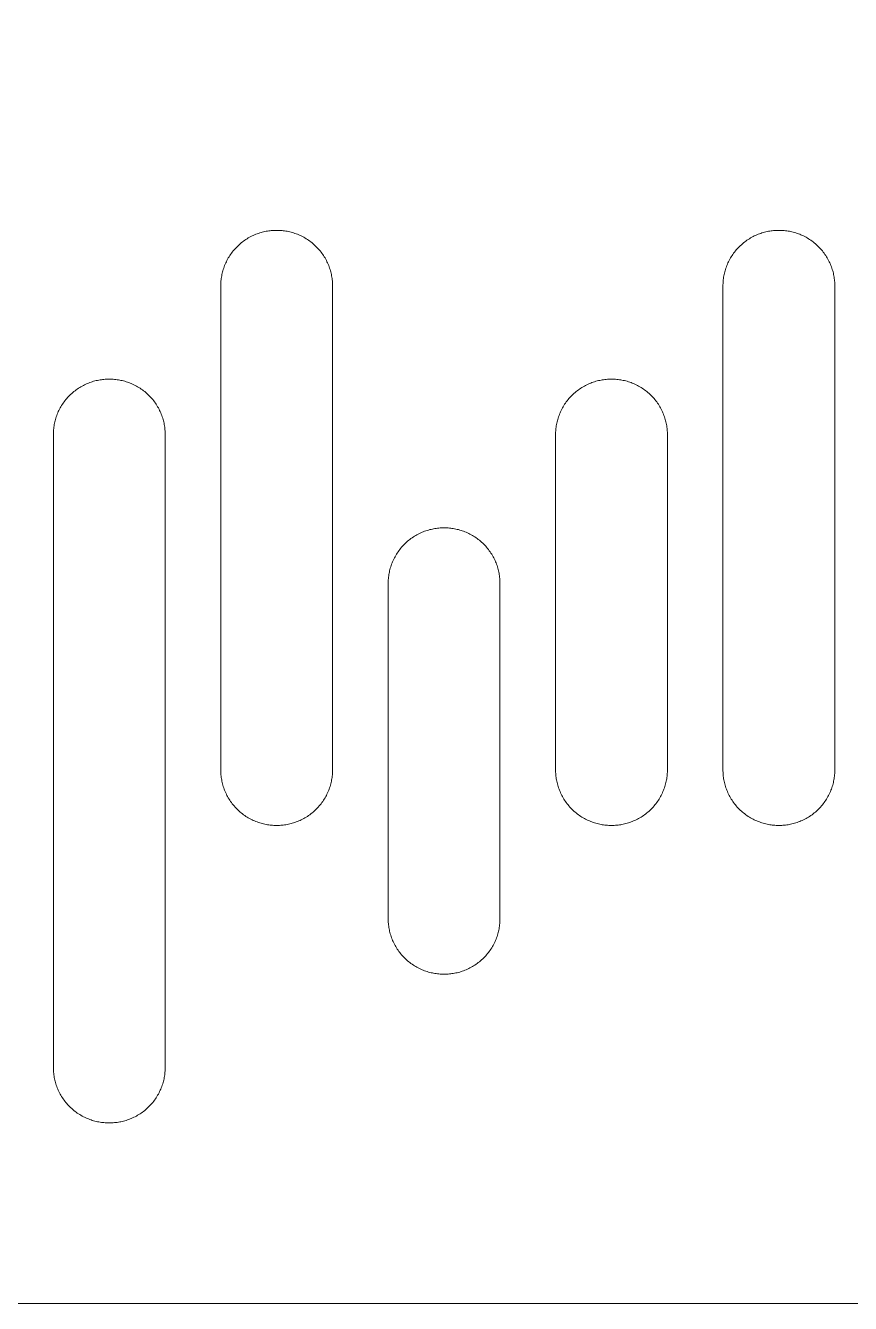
# Model space of a CAD drawing. Header units: metres. Extents: x -2538 to 7610, y -1082 to -498.
# Drawn here: x -764.2 to -615.8, y -1081.9 to -851.8 of the extents above; entities that cross this region are included whole.
import ezdxf

# ---------------------------------------------------------------- set-up
doc = ezdxf.new("R2010")
doc.units = ezdxf.units.M
doc.linetypes.add('AUSGEZOGEN', pattern=[0])
doc.layers.add('Standard', color=7, linetype='AUSGEZOGEN', lineweight=25)

msp = doc.modelspace()

# ---------------------------------------------------------------- linework, layer by layer
at = {"layer": 'Standard', "color": 7, "linetype": 'AUSGEZOGEN', "lineweight": 13}
for points in [[(-1045.21, -1081.87), (-483.21, -1081.87), (-483.21, -519.87), (-1045.21, -519.87), (-1045.21, -1081.87)], [(-708.96, -985.82), (-708.96, -898.71), (-708.97, -898.48), (-708.97, -898.26), (-708.99, -898.04), (-709, -897.81), (-709.03, -897.58), (-709.06, -897.35), (-709.09, -897.12), (-709.13, -896.89), (-709.18, -896.65), (-709.23, -896.42), (-709.28, -896.19), (-709.35, -895.96), (-709.42, -895.72), (-709.49, -895.49), (-709.58, -895.26), (-709.66, -895.03), (-709.76, -894.8), (-709.86, -894.57), (-709.97, -894.34), (-710.08, -894.11), (-710.2, -893.89), (-710.32, -893.67), (-710.46, -893.45), (-710.59, -893.23), (-710.74, -893.02), (-710.88, -892.81), (-711.04, -892.61), (-711.2, -892.4), (-711.36, -892.21), (-711.54, -892.01), (-711.71, -891.82), (-711.89, -891.64), (-712.08, -891.46), (-712.27, -891.28), (-712.46, -891.11), (-712.66, -890.94), (-712.86, -890.78), (-713.07, -890.63), (-713.28, -890.48), (-713.49, -890.34), (-713.71, -890.2), (-713.93, -890.07), (-714.15, -889.94), (-714.37, -889.82), (-714.6, -889.71), (-714.82, -889.6), (-715.05, -889.5), (-715.28, -889.41), (-715.51, -889.32), (-715.75, -889.24), (-715.98, -889.16), (-716.21, -889.09), (-716.44, -889.03), (-716.68, -888.97), (-716.91, -888.92), (-717.14, -888.87), (-717.37, -888.83), (-717.61, -888.8), (-717.84, -888.77), (-718.06, -888.75), (-718.29, -888.73), (-718.52, -888.72), (-718.74, -888.71), (-718.96, -888.71), (-719.09, -888.71), (-719.31, -888.71), (-719.53, -888.72), (-719.76, -888.73), (-719.99, -888.75), (-720.21, -888.77), (-720.44, -888.8), (-720.68, -888.83), (-720.91, -888.87), (-721.14, -888.92), (-721.37, -888.97), (-721.61, -889.03), (-721.84, -889.09), (-722.07, -889.16), (-722.31, -889.24), (-722.54, -889.32), (-722.77, -889.41), (-723, -889.5), (-723.23, -889.6), (-723.46, -889.71), (-723.68, -889.82), (-723.9, -889.94), (-724.13, -890.07), (-724.34, -890.2), (-724.56, -890.34), (-724.77, -890.48), (-724.98, -890.63), (-725.19, -890.78), (-725.39, -890.94), (-725.59, -891.11), (-725.78, -891.28), (-725.97, -891.46), (-726.16, -891.64), (-726.34, -891.82), (-726.52, -892.01), (-726.69, -892.21), (-726.85, -892.4), (-727.01, -892.61), (-727.17, -892.81), (-727.31, -893.02), (-727.46, -893.23), (-727.59, -893.45), (-727.73, -893.67), (-727.85, -893.89), (-727.97, -894.11), (-728.08, -894.34), (-728.19, -894.57), (-728.29, -894.8), (-728.39, -895.03), (-728.47, -895.26), (-728.56, -895.49), (-728.63, -895.72), (-728.7, -895.96), (-728.77, -896.19), (-728.82, -896.42), (-728.87, -896.65), (-728.92, -896.89), (-728.96, -897.12), (-729, -897.35), (-729.02, -897.58), (-729.05, -897.81), (-729.07, -898.04), (-729.08, -898.26), (-729.09, -898.48), (-729.09, -898.71), (-729.09, -985.82), (-729.09, -986.04), (-729.08, -986.26), (-729.07, -986.49), (-729.05, -986.72), (-729.02, -986.94), (-729, -987.17), (-728.96, -987.41), (-728.92, -987.64), (-728.87, -987.87), (-728.82, -988.1), (-728.77, -988.34), (-728.7, -988.57), (-728.63, -988.8), (-728.56, -989.04), (-728.47, -989.27), (-728.39, -989.5), (-728.29, -989.73), (-728.19, -989.96), (-728.08, -990.19), (-727.97, -990.41), (-727.85, -990.63), (-727.73, -990.86), (-727.59, -991.07), (-727.46, -991.29), (-727.31, -991.5), (-727.17, -991.71), (-727.01, -991.92), (-726.85, -992.12), (-726.69, -992.32), (-726.52, -992.51), (-726.34, -992.7), (-726.16, -992.89), (-725.97, -993.07), (-725.78, -993.25), (-725.59, -993.42), (-725.39, -993.58), (-725.19, -993.74), (-724.98, -993.9), (-724.77, -994.04), (-724.56, -994.19), (-724.34, -994.33), (-724.13, -994.46), (-723.9, -994.58), (-723.68, -994.7), (-723.46, -994.81), (-723.23, -994.92), (-723, -995.02), (-722.77, -995.12), (-722.54, -995.2), (-722.31, -995.29), (-722.07, -995.36), (-721.84, -995.43), (-721.61, -995.5), (-721.37, -995.55), (-721.14, -995.61), (-720.91, -995.65), (-720.68, -995.69), (-720.44, -995.73), (-720.21, -995.75), (-719.99, -995.78), (-719.76, -995.8), (-719.53, -995.81), (-719.31, -995.82), (-719.09, -995.82), (-718.96, -995.82), (-718.74, -995.82), (-718.52, -995.81), (-718.29, -995.8), (-718.06, -995.78), (-717.84, -995.75), (-717.61, -995.73), (-717.37, -995.69), (-717.14, -995.65), (-716.91, -995.61), (-716.68, -995.55), (-716.44, -995.5), (-716.21, -995.43), (-715.98, -995.36), (-715.75, -995.29), (-715.51, -995.2), (-715.28, -995.12), (-715.05, -995.02), (-714.82, -994.92), (-714.6, -994.81), (-714.37, -994.7), (-714.15, -994.58), (-713.93, -994.46), (-713.71, -994.33), (-713.49, -994.19), (-713.28, -994.04), (-713.07, -993.9), (-712.86, -993.74), (-712.66, -993.58), (-712.46, -993.42), (-712.27, -993.25), (-712.08, -993.07), (-711.89, -992.89), (-711.71, -992.7), (-711.54, -992.51), (-711.36, -992.32), (-711.2, -992.12), (-711.04, -991.92), (-710.88, -991.71), (-710.74, -991.5), (-710.59, -991.29), (-710.46, -991.07), (-710.32, -990.86), (-710.2, -990.63), (-710.08, -990.41), (-709.97, -990.19), (-709.86, -989.96), (-709.76, -989.73), (-709.66, -989.5), (-709.58, -989.27), (-709.49, -989.04), (-709.42, -988.8), (-709.35, -988.57), (-709.28, -988.34), (-709.23, -988.1), (-709.18, -987.87), (-709.13, -987.64), (-709.09, -987.41), (-709.06, -987.17), (-709.03, -986.94), (-709, -986.72), (-708.99, -986.49), (-708.97, -986.26), (-708.97, -986.04), (-708.96, -985.82)], [(-618.59, -985.82), (-618.59, -898.71), (-618.59, -898.48), (-618.6, -898.26), (-618.61, -898.04), (-618.63, -897.81), (-618.65, -897.58), (-618.68, -897.35), (-618.71, -897.12), (-618.75, -896.89), (-618.8, -896.65), (-618.85, -896.42), (-618.91, -896.19), (-618.97, -895.96), (-619.04, -895.72), (-619.12, -895.49), (-619.2, -895.26), (-619.29, -895.03), (-619.38, -894.8), (-619.48, -894.57), (-619.59, -894.34), (-619.7, -894.11), (-619.82, -893.89), (-619.95, -893.67), (-620.08, -893.45), (-620.22, -893.23), (-620.36, -893.02), (-620.51, -892.81), (-620.66, -892.61), (-620.82, -892.4), (-620.99, -892.21), (-621.16, -892.01), (-621.34, -891.82), (-621.52, -891.64), (-621.7, -891.46), (-621.89, -891.28), (-622.09, -891.11), (-622.28, -890.94), (-622.49, -890.78), (-622.69, -890.63), (-622.9, -890.48), (-623.12, -890.34), (-623.33, -890.2), (-623.55, -890.07), (-623.77, -889.94), (-623.99, -889.82), (-624.22, -889.71), (-624.45, -889.6), (-624.68, -889.5), (-624.91, -889.41), (-625.14, -889.32), (-625.37, -889.24), (-625.6, -889.16), (-625.84, -889.09), (-626.07, -889.03), (-626.3, -888.97), (-626.54, -888.92), (-626.77, -888.87), (-627, -888.83), (-627.23, -888.8), (-627.46, -888.77), (-627.69, -888.75), (-627.92, -888.73), (-628.14, -888.72), (-628.37, -888.71), (-628.59, -888.71), (-628.71, -888.71), (-628.93, -888.71), (-629.16, -888.72), (-629.38, -888.73), (-629.61, -888.75), (-629.84, -888.77), (-630.07, -888.8), (-630.3, -888.83), (-630.53, -888.87), (-630.76, -888.92), (-631, -888.97), (-631.23, -889.03), (-631.46, -889.09), (-631.7, -889.16), (-631.93, -889.24), (-632.16, -889.32), (-632.39, -889.41), (-632.62, -889.5), (-632.85, -889.6), (-633.08, -889.71), (-633.31, -889.82), (-633.53, -889.94), (-633.75, -890.07), (-633.97, -890.2), (-634.18, -890.34), (-634.4, -890.48), (-634.61, -890.63), (-634.81, -890.78), (-635.02, -890.94), (-635.21, -891.11), (-635.41, -891.28), (-635.6, -891.46), (-635.78, -891.64), (-635.96, -891.82), (-636.14, -892.01), (-636.31, -892.21), (-636.48, -892.4), (-636.64, -892.61), (-636.79, -892.81), (-636.94, -893.02), (-637.08, -893.23), (-637.22, -893.45), (-637.35, -893.67), (-637.48, -893.89), (-637.6, -894.11), (-637.71, -894.34), (-637.82, -894.57), (-637.92, -894.8), (-638.01, -895.03), (-638.1, -895.26), (-638.18, -895.49), (-638.26, -895.72), (-638.33, -895.96), (-638.39, -896.19), (-638.45, -896.42), (-638.5, -896.65), (-638.55, -896.89), (-638.59, -897.12), (-638.62, -897.35), (-638.65, -897.58), (-638.67, -897.81), (-638.69, -898.04), (-638.7, -898.26), (-638.71, -898.48), (-638.71, -898.71), (-638.71, -985.82), (-638.71, -986.04), (-638.7, -986.26), (-638.69, -986.49), (-638.67, -986.72), (-638.65, -986.94), (-638.62, -987.17), (-638.59, -987.41), (-638.55, -987.64), (-638.5, -987.87), (-638.45, -988.1), (-638.39, -988.34), (-638.33, -988.57), (-638.26, -988.8), (-638.18, -989.04), (-638.1, -989.27), (-638.01, -989.5), (-637.92, -989.73), (-637.82, -989.96), (-637.71, -990.19), (-637.6, -990.41), (-637.48, -990.63), (-637.35, -990.86), (-637.22, -991.07), (-637.08, -991.29), (-636.94, -991.5), (-636.79, -991.71), (-636.64, -991.92), (-636.48, -992.12), (-636.31, -992.32), (-636.14, -992.51), (-635.96, -992.7), (-635.78, -992.89), (-635.6, -993.07), (-635.41, -993.25), (-635.21, -993.42), (-635.02, -993.58), (-634.81, -993.74), (-634.61, -993.9), (-634.4, -994.04), (-634.18, -994.19), (-633.97, -994.33), (-633.75, -994.46), (-633.53, -994.58), (-633.31, -994.7), (-633.08, -994.81), (-632.85, -994.92), (-632.62, -995.02), (-632.39, -995.12), (-632.16, -995.2), (-631.93, -995.29), (-631.7, -995.36), (-631.46, -995.43), (-631.23, -995.5), (-631, -995.55), (-630.76, -995.61), (-630.53, -995.65), (-630.3, -995.69), (-630.07, -995.73), (-629.84, -995.75), (-629.61, -995.78), (-629.38, -995.8), (-629.16, -995.81), (-628.93, -995.82), (-628.71, -995.82), (-628.59, -995.82), (-628.37, -995.82), (-628.14, -995.81), (-627.92, -995.8), (-627.69, -995.78), (-627.46, -995.75), (-627.23, -995.73), (-627, -995.69), (-626.77, -995.65), (-626.54, -995.61), (-626.3, -995.55), (-626.07, -995.5), (-625.84, -995.43), (-625.6, -995.36), (-625.37, -995.29), (-625.14, -995.2), (-624.91, -995.12), (-624.68, -995.02), (-624.45, -994.92), (-624.22, -994.81), (-623.99, -994.7), (-623.77, -994.58), (-623.55, -994.46), (-623.33, -994.33), (-623.12, -994.19), (-622.9, -994.04), (-622.69, -993.9), (-622.49, -993.74), (-622.28, -993.58), (-622.09, -993.42), (-621.89, -993.25), (-621.7, -993.07), (-621.52, -992.89), (-621.34, -992.7), (-621.16, -992.51), (-620.99, -992.32), (-620.82, -992.12), (-620.66, -991.92), (-620.51, -991.71), (-620.36, -991.5), (-620.22, -991.29), (-620.08, -991.07), (-619.95, -990.86), (-619.82, -990.63), (-619.7, -990.41), (-619.59, -990.19), (-619.48, -989.96), (-619.38, -989.73), (-619.29, -989.5), (-619.2, -989.27), (-619.12, -989.04), (-619.04, -988.8), (-618.97, -988.57), (-618.91, -988.34), (-618.85, -988.1), (-618.8, -987.87), (-618.75, -987.64), (-618.71, -987.41), (-618.68, -987.17), (-618.65, -986.94), (-618.63, -986.72), (-618.61, -986.49), (-618.6, -986.26), (-618.59, -986.04), (-618.59, -985.82)], [(-739.09, -1039.37), (-739.09, -925.48), (-739.09, -925.26), (-739.1, -925.04), (-739.11, -924.81), (-739.13, -924.59), (-739.15, -924.36), (-739.18, -924.13), (-739.21, -923.9), (-739.25, -923.66), (-739.3, -923.43), (-739.35, -923.2), (-739.41, -922.97), (-739.47, -922.73), (-739.54, -922.5), (-739.62, -922.27), (-739.7, -922.03), (-739.79, -921.8), (-739.88, -921.57), (-739.98, -921.34), (-740.09, -921.12), (-740.2, -920.89), (-740.32, -920.67), (-740.45, -920.45), (-740.58, -920.23), (-740.72, -920.01), (-740.86, -919.8), (-741.01, -919.59), (-741.16, -919.38), (-741.32, -919.18), (-741.49, -918.98), (-741.66, -918.79), (-741.84, -918.6), (-742.02, -918.41), (-742.2, -918.23), (-742.39, -918.06), (-742.59, -917.89), (-742.78, -917.72), (-742.99, -917.56), (-743.19, -917.41), (-743.4, -917.26), (-743.62, -917.11), (-743.83, -916.98), (-744.05, -916.85), (-744.27, -916.72), (-744.49, -916.6), (-744.72, -916.49), (-744.95, -916.38), (-745.18, -916.28), (-745.41, -916.19), (-745.64, -916.1), (-745.87, -916.02), (-746.1, -915.94), (-746.34, -915.87), (-746.57, -915.81), (-746.8, -915.75), (-747.04, -915.7), (-747.27, -915.65), (-747.5, -915.61), (-747.73, -915.58), (-747.96, -915.55), (-748.19, -915.52), (-748.42, -915.51), (-748.64, -915.49), (-748.87, -915.49), (-749.09, -915.48), (-749.21, -915.48), (-749.43, -915.49), (-749.66, -915.49), (-749.88, -915.51), (-750.11, -915.52), (-750.34, -915.55), (-750.57, -915.58), (-750.8, -915.61), (-751.03, -915.65), (-751.26, -915.7), (-751.5, -915.75), (-751.73, -915.81), (-751.96, -915.87), (-752.2, -915.94), (-752.43, -916.02), (-752.66, -916.1), (-752.89, -916.19), (-753.12, -916.28), (-753.35, -916.38), (-753.58, -916.49), (-753.81, -916.6), (-754.03, -916.72), (-754.25, -916.85), (-754.47, -916.98), (-754.68, -917.11), (-754.9, -917.26), (-755.11, -917.41), (-755.31, -917.56), (-755.52, -917.72), (-755.71, -917.89), (-755.91, -918.06), (-756.1, -918.23), (-756.28, -918.41), (-756.46, -918.6), (-756.64, -918.79), (-756.81, -918.98), (-756.98, -919.18), (-757.14, -919.38), (-757.29, -919.59), (-757.44, -919.8), (-757.58, -920.01), (-757.72, -920.23), (-757.85, -920.45), (-757.98, -920.67), (-758.1, -920.89), (-758.21, -921.12), (-758.32, -921.34), (-758.42, -921.57), (-758.51, -921.8), (-758.6, -922.03), (-758.68, -922.27), (-758.76, -922.5), (-758.83, -922.73), (-758.89, -922.97), (-758.95, -923.2), (-759, -923.43), (-759.05, -923.66), (-759.09, -923.9), (-759.12, -924.13), (-759.15, -924.36), (-759.17, -924.59), (-759.19, -924.81), (-759.2, -925.04), (-759.21, -925.26), (-759.21, -925.48), (-759.21, -1039.37), (-759.21, -1039.6), (-759.2, -1039.82), (-759.19, -1040.04), (-759.17, -1040.27), (-759.15, -1040.5), (-759.12, -1040.73), (-759.09, -1040.96), (-759.05, -1041.19), (-759, -1041.43), (-758.95, -1041.66), (-758.89, -1041.89), (-758.83, -1042.13), (-758.76, -1042.36), (-758.68, -1042.59), (-758.6, -1042.82), (-758.51, -1043.05), (-758.42, -1043.28), (-758.32, -1043.51), (-758.21, -1043.74), (-758.1, -1043.97), (-757.98, -1044.19), (-757.85, -1044.41), (-757.72, -1044.63), (-757.58, -1044.85), (-757.44, -1045.06), (-757.29, -1045.27), (-757.14, -1045.47), (-756.98, -1045.68), (-756.81, -1045.87), (-756.64, -1046.07), (-756.46, -1046.26), (-756.28, -1046.44), (-756.1, -1046.63), (-755.91, -1046.8), (-755.71, -1046.97), (-755.52, -1047.14), (-755.31, -1047.3), (-755.11, -1047.45), (-754.9, -1047.6), (-754.68, -1047.74), (-754.47, -1047.88), (-754.25, -1048.01), (-754.03, -1048.14), (-753.81, -1048.26), (-753.58, -1048.37), (-753.35, -1048.48), (-753.12, -1048.58), (-752.89, -1048.67), (-752.66, -1048.76), (-752.43, -1048.84), (-752.2, -1048.92), (-751.96, -1048.99), (-751.73, -1049.05), (-751.5, -1049.11), (-751.26, -1049.16), (-751.03, -1049.21), (-750.8, -1049.25), (-750.57, -1049.28), (-750.34, -1049.31), (-750.11, -1049.33), (-749.88, -1049.35), (-749.66, -1049.36), (-749.43, -1049.37), (-749.21, -1049.37), (-749.09, -1049.37), (-748.87, -1049.37), (-748.64, -1049.36), (-748.42, -1049.35), (-748.19, -1049.33), (-747.96, -1049.31), (-747.73, -1049.28), (-747.5, -1049.25), (-747.27, -1049.21), (-747.04, -1049.16), (-746.8, -1049.11), (-746.57, -1049.05), (-746.34, -1048.99), (-746.1, -1048.92), (-745.87, -1048.84), (-745.64, -1048.76), (-745.41, -1048.67), (-745.18, -1048.58), (-744.95, -1048.48), (-744.72, -1048.37), (-744.49, -1048.26), (-744.27, -1048.14), (-744.05, -1048.01), (-743.83, -1047.88), (-743.62, -1047.74), (-743.4, -1047.6), (-743.19, -1047.45), (-742.99, -1047.3), (-742.78, -1047.14), (-742.59, -1046.97), (-742.39, -1046.8), (-742.2, -1046.63), (-742.02, -1046.44), (-741.84, -1046.26), (-741.66, -1046.07), (-741.49, -1045.87), (-741.32, -1045.68), (-741.16, -1045.47), (-741.01, -1045.27), (-740.86, -1045.06), (-740.72, -1044.85), (-740.58, -1044.63), (-740.45, -1044.41), (-740.32, -1044.19), (-740.2, -1043.97), (-740.09, -1043.74), (-739.98, -1043.51), (-739.88, -1043.28), (-739.79, -1043.05), (-739.7, -1042.82), (-739.62, -1042.59), (-739.54, -1042.36), (-739.47, -1042.13), (-739.41, -1041.89), (-739.35, -1041.66), (-739.3, -1041.43), (-739.25, -1041.19), (-739.21, -1040.96), (-739.18, -1040.73), (-739.15, -1040.5), (-739.13, -1040.27), (-739.11, -1040.04), (-739.1, -1039.82), (-739.09, -1039.6), (-739.09, -1039.37)], [(-648.71, -985.82), (-648.71, -925.49), (-648.72, -925.26), (-648.72, -925.04), (-648.74, -924.81), (-648.75, -924.59), (-648.78, -924.36), (-648.81, -924.13), (-648.84, -923.9), (-648.88, -923.67), (-648.93, -923.43), (-648.98, -923.2), (-649.03, -922.97), (-649.1, -922.73), (-649.17, -922.5), (-649.24, -922.27), (-649.33, -922.04), (-649.41, -921.8), (-649.51, -921.57), (-649.61, -921.35), (-649.72, -921.12), (-649.83, -920.89), (-649.95, -920.67), (-650.07, -920.45), (-650.21, -920.23), (-650.34, -920.01), (-650.49, -919.8), (-650.63, -919.59), (-650.79, -919.38), (-650.95, -919.18), (-651.11, -918.98), (-651.29, -918.79), (-651.46, -918.6), (-651.64, -918.41), (-651.83, -918.23), (-652.02, -918.06), (-652.21, -917.89), (-652.41, -917.72), (-652.61, -917.56), (-652.82, -917.41), (-653.03, -917.26), (-653.24, -917.12), (-653.46, -916.98), (-653.68, -916.85), (-653.9, -916.72), (-654.12, -916.6), (-654.35, -916.49), (-654.57, -916.38), (-654.8, -916.28), (-655.03, -916.19), (-655.26, -916.1), (-655.5, -916.02), (-655.73, -915.94), (-655.96, -915.87), (-656.19, -915.81), (-656.43, -915.75), (-656.66, -915.7), (-656.89, -915.65), (-657.12, -915.61), (-657.36, -915.58), (-657.59, -915.55), (-657.81, -915.53), (-658.04, -915.51), (-658.27, -915.5), (-658.49, -915.49), (-658.71, -915.49), (-658.84, -915.49), (-659.06, -915.49), (-659.28, -915.5), (-659.51, -915.51), (-659.74, -915.53), (-659.96, -915.55), (-660.19, -915.58), (-660.43, -915.61), (-660.66, -915.65), (-660.89, -915.7), (-661.12, -915.75), (-661.36, -915.81), (-661.59, -915.87), (-661.82, -915.94), (-662.06, -916.02), (-662.29, -916.1), (-662.52, -916.19), (-662.75, -916.28), (-662.98, -916.38), (-663.21, -916.49), (-663.43, -916.6), (-663.65, -916.72), (-663.88, -916.85), (-664.09, -916.98), (-664.31, -917.12), (-664.52, -917.26), (-664.73, -917.41), (-664.94, -917.56), (-665.14, -917.72), (-665.34, -917.89), (-665.53, -918.06), (-665.72, -918.23), (-665.91, -918.41), (-666.09, -918.6), (-666.27, -918.79), (-666.44, -918.98), (-666.6, -919.18), (-666.76, -919.38), (-666.92, -919.59), (-667.06, -919.8), (-667.21, -920.01), (-667.34, -920.23), (-667.48, -920.45), (-667.6, -920.67), (-667.72, -920.89), (-667.83, -921.12), (-667.94, -921.35), (-668.04, -921.57), (-668.14, -921.8), (-668.22, -922.04), (-668.31, -922.27), (-668.38, -922.5), (-668.45, -922.73), (-668.52, -922.97), (-668.57, -923.2), (-668.62, -923.43), (-668.67, -923.67), (-668.71, -923.9), (-668.75, -924.13), (-668.77, -924.36), (-668.8, -924.59), (-668.82, -924.81), (-668.83, -925.04), (-668.84, -925.26), (-668.84, -925.49), (-668.84, -985.82), (-668.84, -986.04), (-668.83, -986.26), (-668.82, -986.49), (-668.8, -986.72), (-668.77, -986.94), (-668.75, -987.17), (-668.71, -987.41), (-668.67, -987.64), (-668.62, -987.87), (-668.57, -988.1), (-668.52, -988.34), (-668.45, -988.57), (-668.38, -988.8), (-668.31, -989.04), (-668.22, -989.27), (-668.14, -989.5), (-668.04, -989.73), (-667.94, -989.96), (-667.83, -990.19), (-667.72, -990.41), (-667.6, -990.63), (-667.48, -990.86), (-667.34, -991.07), (-667.21, -991.29), (-667.06, -991.5), (-666.92, -991.71), (-666.76, -991.92), (-666.6, -992.12), (-666.44, -992.32), (-666.27, -992.51), (-666.09, -992.7), (-665.91, -992.89), (-665.72, -993.07), (-665.53, -993.25), (-665.34, -993.42), (-665.14, -993.58), (-664.94, -993.74), (-664.73, -993.9), (-664.52, -994.04), (-664.31, -994.19), (-664.09, -994.33), (-663.88, -994.46), (-663.65, -994.58), (-663.43, -994.7), (-663.21, -994.81), (-662.98, -994.92), (-662.75, -995.02), (-662.52, -995.12), (-662.29, -995.2), (-662.06, -995.29), (-661.82, -995.36), (-661.59, -995.43), (-661.36, -995.5), (-661.12, -995.55), (-660.89, -995.61), (-660.66, -995.65), (-660.43, -995.69), (-660.19, -995.73), (-659.96, -995.75), (-659.74, -995.78), (-659.51, -995.8), (-659.28, -995.81), (-659.06, -995.82), (-658.84, -995.82), (-658.71, -995.82), (-658.49, -995.82), (-658.27, -995.81), (-658.04, -995.8), (-657.81, -995.78), (-657.59, -995.75), (-657.36, -995.73), (-657.12, -995.69), (-656.89, -995.65), (-656.66, -995.61), (-656.43, -995.55), (-656.19, -995.5), (-655.96, -995.43), (-655.73, -995.36), (-655.5, -995.29), (-655.26, -995.2), (-655.03, -995.12), (-654.8, -995.02), (-654.57, -994.92), (-654.35, -994.81), (-654.12, -994.7), (-653.9, -994.58), (-653.68, -994.46), (-653.46, -994.33), (-653.24, -994.19), (-653.03, -994.04), (-652.82, -993.9), (-652.61, -993.74), (-652.41, -993.58), (-652.21, -993.42), (-652.02, -993.25), (-651.83, -993.07), (-651.64, -992.89), (-651.46, -992.7), (-651.29, -992.51), (-651.11, -992.32), (-650.95, -992.12), (-650.79, -991.92), (-650.63, -991.71), (-650.49, -991.5), (-650.34, -991.29), (-650.21, -991.07), (-650.07, -990.86), (-649.95, -990.63), (-649.83, -990.41), (-649.72, -990.19), (-649.61, -989.96), (-649.51, -989.73), (-649.41, -989.5), (-649.33, -989.27), (-649.24, -989.04), (-649.17, -988.8), (-649.1, -988.57), (-649.03, -988.34), (-648.98, -988.1), (-648.93, -987.87), (-648.88, -987.64), (-648.84, -987.41), (-648.81, -987.17), (-648.78, -986.94), (-648.75, -986.72), (-648.74, -986.49), (-648.72, -986.26), (-648.72, -986.04), (-648.71, -985.82)], [(-678.84, -1012.6), (-678.84, -952.26), (-678.84, -952.04), (-678.85, -951.82), (-678.86, -951.59), (-678.88, -951.36), (-678.9, -951.14), (-678.93, -950.91), (-678.96, -950.67), (-679, -950.44), (-679.05, -950.21), (-679.1, -949.98), (-679.16, -949.74), (-679.22, -949.51), (-679.29, -949.28), (-679.37, -949.04), (-679.45, -948.81), (-679.54, -948.58), (-679.63, -948.35), (-679.73, -948.12), (-679.84, -947.89), (-679.95, -947.67), (-680.07, -947.45), (-680.2, -947.22), (-680.33, -947.01), (-680.47, -946.79), (-680.61, -946.58), (-680.76, -946.37), (-680.91, -946.16), (-681.07, -945.96), (-681.24, -945.76), (-681.41, -945.57), (-681.59, -945.38), (-681.77, -945.19), (-681.95, -945.01), (-682.14, -944.83), (-682.34, -944.66), (-682.53, -944.5), (-682.74, -944.34), (-682.94, -944.18), (-683.15, -944.04), (-683.37, -943.89), (-683.58, -943.76), (-683.8, -943.62), (-684.02, -943.5), (-684.24, -943.38), (-684.47, -943.27), (-684.7, -943.16), (-684.93, -943.06), (-685.16, -942.96), (-685.39, -942.88), (-685.62, -942.79), (-685.85, -942.72), (-686.09, -942.65), (-686.32, -942.58), (-686.55, -942.53), (-686.79, -942.48), (-687.02, -942.43), (-687.25, -942.39), (-687.48, -942.35), (-687.71, -942.33), (-687.94, -942.3), (-688.17, -942.28), (-688.39, -942.27), (-688.62, -942.26), (-688.84, -942.26), (-688.96, -942.26), (-689.18, -942.26), (-689.41, -942.27), (-689.63, -942.28), (-689.86, -942.3), (-690.09, -942.33), (-690.32, -942.35), (-690.55, -942.39), (-690.78, -942.43), (-691.01, -942.48), (-691.25, -942.53), (-691.48, -942.58), (-691.71, -942.65), (-691.95, -942.72), (-692.18, -942.79), (-692.41, -942.88), (-692.64, -942.96), (-692.87, -943.06), (-693.1, -943.16), (-693.33, -943.27), (-693.56, -943.38), (-693.78, -943.5), (-694, -943.62), (-694.22, -943.76), (-694.43, -943.89), (-694.65, -944.04), (-694.86, -944.18), (-695.06, -944.34), (-695.27, -944.5), (-695.46, -944.66), (-695.66, -944.83), (-695.85, -945.01), (-696.03, -945.19), (-696.21, -945.38), (-696.39, -945.57), (-696.56, -945.76), (-696.73, -945.96), (-696.89, -946.16), (-697.04, -946.37), (-697.19, -946.58), (-697.33, -946.79), (-697.47, -947.01), (-697.6, -947.22), (-697.73, -947.45), (-697.85, -947.67), (-697.96, -947.89), (-698.07, -948.12), (-698.17, -948.35), (-698.26, -948.58), (-698.35, -948.81), (-698.43, -949.04), (-698.51, -949.28), (-698.58, -949.51), (-698.64, -949.74), (-698.7, -949.98), (-698.75, -950.21), (-698.8, -950.44), (-698.84, -950.67), (-698.87, -950.91), (-698.9, -951.14), (-698.92, -951.36), (-698.94, -951.59), (-698.95, -951.82), (-698.96, -952.04), (-698.96, -952.26), (-698.96, -1012.6), (-698.96, -1012.82), (-698.95, -1013.04), (-698.94, -1013.27), (-698.92, -1013.49), (-698.9, -1013.72), (-698.87, -1013.95), (-698.84, -1014.18), (-698.8, -1014.42), (-698.75, -1014.65), (-698.7, -1014.88), (-698.64, -1015.11), (-698.58, -1015.35), (-698.51, -1015.58), (-698.43, -1015.81), (-698.35, -1016.05), (-698.26, -1016.28), (-698.17, -1016.51), (-698.07, -1016.74), (-697.96, -1016.96), (-697.85, -1017.19), (-697.73, -1017.41), (-697.6, -1017.63), (-697.47, -1017.85), (-697.33, -1018.07), (-697.19, -1018.28), (-697.04, -1018.49), (-696.89, -1018.7), (-696.73, -1018.9), (-696.56, -1019.1), (-696.39, -1019.29), (-696.21, -1019.48), (-696.03, -1019.67), (-695.85, -1019.85), (-695.66, -1020.02), (-695.46, -1020.19), (-695.27, -1020.36), (-695.06, -1020.52), (-694.86, -1020.67), (-694.65, -1020.82), (-694.43, -1020.97), (-694.22, -1021.1), (-694, -1021.23), (-693.78, -1021.36), (-693.56, -1021.48), (-693.33, -1021.59), (-693.1, -1021.7), (-692.87, -1021.8), (-692.64, -1021.89), (-692.41, -1021.98), (-692.18, -1022.06), (-691.95, -1022.14), (-691.71, -1022.21), (-691.48, -1022.27), (-691.25, -1022.33), (-691.01, -1022.38), (-690.78, -1022.43), (-690.55, -1022.47), (-690.32, -1022.5), (-690.09, -1022.53), (-689.86, -1022.56), (-689.63, -1022.57), (-689.41, -1022.59), (-689.18, -1022.59), (-688.96, -1022.6), (-688.84, -1022.6), (-688.62, -1022.59), (-688.39, -1022.59), (-688.17, -1022.57), (-687.94, -1022.56), (-687.71, -1022.53), (-687.48, -1022.5), (-687.25, -1022.47), (-687.02, -1022.43), (-686.79, -1022.38), (-686.55, -1022.33), (-686.32, -1022.27), (-686.09, -1022.21), (-685.85, -1022.14), (-685.62, -1022.06), (-685.39, -1021.98), (-685.16, -1021.89), (-684.93, -1021.8), (-684.7, -1021.7), (-684.47, -1021.59), (-684.24, -1021.48), (-684.02, -1021.36), (-683.8, -1021.23), (-683.58, -1021.1), (-683.37, -1020.97), (-683.15, -1020.82), (-682.94, -1020.67), (-682.74, -1020.52), (-682.53, -1020.36), (-682.34, -1020.19), (-682.14, -1020.02), (-681.95, -1019.85), (-681.77, -1019.67), (-681.59, -1019.48), (-681.41, -1019.29), (-681.24, -1019.1), (-681.07, -1018.9), (-680.91, -1018.7), (-680.76, -1018.49), (-680.61, -1018.28), (-680.47, -1018.07), (-680.33, -1017.85), (-680.2, -1017.63), (-680.07, -1017.41), (-679.95, -1017.19), (-679.84, -1016.96), (-679.73, -1016.74), (-679.63, -1016.51), (-679.54, -1016.28), (-679.45, -1016.05), (-679.37, -1015.81), (-679.29, -1015.58), (-679.22, -1015.35), (-679.16, -1015.11), (-679.1, -1014.88), (-679.05, -1014.65), (-679, -1014.42), (-678.96, -1014.18), (-678.93, -1013.95), (-678.9, -1013.72), (-678.88, -1013.49), (-678.86, -1013.27), (-678.85, -1013.04), (-678.84, -1012.82), (-678.84, -1012.6)]]:
    msp.add_lwpolyline(points, close=True, dxfattribs=at)

doc.saveas('drawing.dxf')
